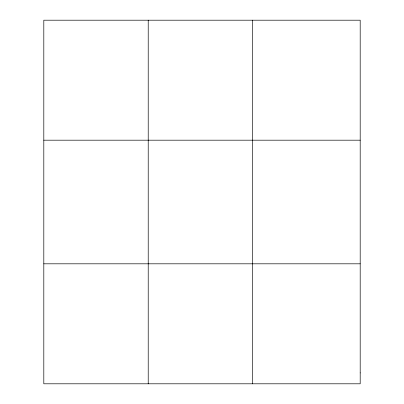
<?xml version="1.0" encoding="UTF-8"?>
<svg xmlns="http://www.w3.org/2000/svg" width="404" height="404" viewBox="0 0 404 404"><rect width="100%" height="100%" fill="white"/><g stroke="black" fill="none" stroke-linecap="round" stroke-linejoin="round"><path stroke-width="0.61" d="M148.218 383.8L148.218 20.2M252.621 383.8L252.621 20.2M43.809 140.188L360.191 140.188M43.809 263.812L360.191 263.812M360.191 372.892L360.191 383.8L43.809 383.8L43.809 20.2L360.191 20.2L360.191 372.892"/></g></svg>
